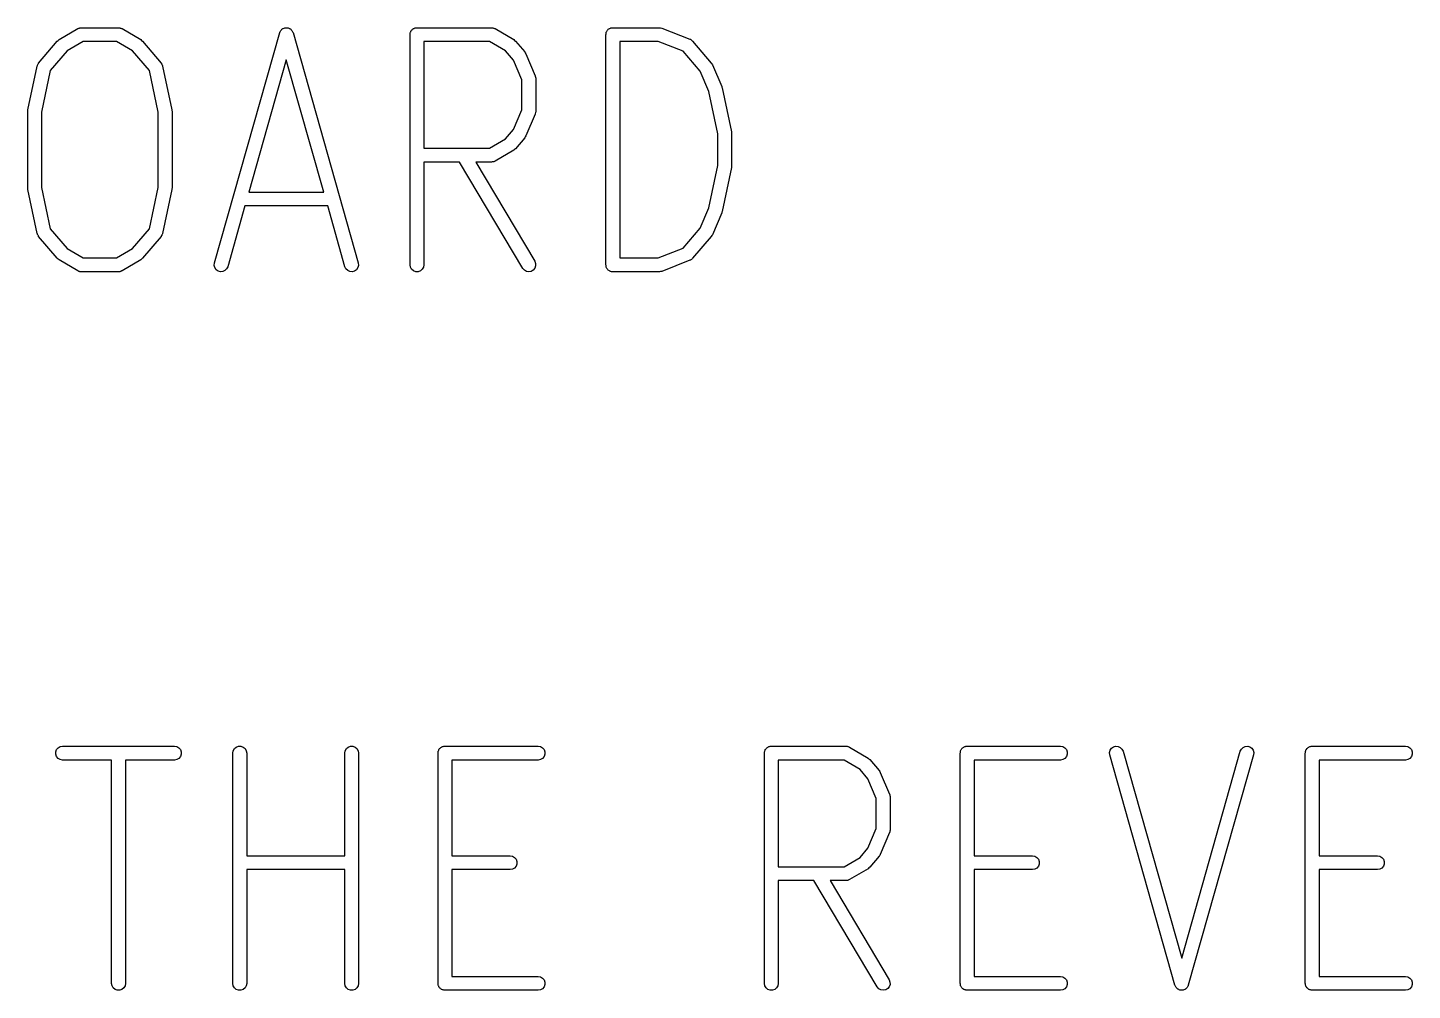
# Model space of a CAD drawing. Extents: x 199.9 to 287.1, y -167.6 to -96.3.
# Drawn here: x 243.09 to 255.11, y -161.12 to -152.76 of the extents above; entities that cross this region are included whole.
import ezdxf

# ---------------------------------------------------------------- set-up
doc = ezdxf.new("R2010")
doc.units = 0
doc.header["$MEASUREMENT"] = 0
doc.layers.add('BLACK', color=7, linetype='CONTINUOUS')

msp = doc.modelspace()

# ---------------------------------------------------------------- linework, layer by layer
at = {"layer": 'Black'}
for p, q in [((243.183, -153.072), (243.345, -152.881)), ((243.345, -152.881), (243.352, -152.875)), ((243.352, -152.875), (243.36, -152.868)), ((243.36, -152.868), (243.522, -152.773)), ((243.522, -152.773), (243.527, -152.771)), ((243.527, -152.771), (243.532, -152.768)), ((243.532, -152.768), (243.537, -152.768)), ((243.537, -152.768), (243.541, -152.766)), ((243.541, -152.766), (243.547, -152.766)), ((243.547, -152.766), (243.552, -152.765)), ((243.552, -152.765), (243.876, -152.765)), ((243.876, -152.765), (243.882, -152.766)), ((243.882, -152.766), (243.887, -152.766)), ((243.887, -152.766), (243.892, -152.768)), ((243.892, -152.768), (243.897, -152.768)), ((243.897, -152.768), (243.901, -152.771)), ((243.901, -152.771), (243.907, -152.773)), ((243.907, -152.773), (244.069, -152.868)), ((244.069, -152.868), (244.076, -152.875)), ((244.076, -152.875), (244.084, -152.881)), ((244.084, -152.881), (244.246, -153.072)), ((244.709, -154.808), (245.276, -152.808)), ((245.276, -152.808), (245.278, -152.804)), ((245.278, -152.804), (245.279, -152.8)), ((245.279, -152.8), (245.282, -152.795)), ((245.282, -152.795), (245.285, -152.79)), ((245.285, -152.79), (245.288, -152.787)), ((245.288, -152.787), (245.29, -152.783)), ((245.29, -152.783), (245.295, -152.779)), ((245.295, -152.779), (245.3, -152.775)), ((245.3, -152.775), (245.304, -152.773)), ((245.304, -152.773), (245.307, -152.771)), ((245.307, -152.771), (245.313, -152.769)), ((245.313, -152.769), (245.319, -152.767)), ((245.319, -152.767), (245.323, -152.766)), ((245.323, -152.766), (245.327, -152.765)), ((245.327, -152.765), (245.333, -152.766)), ((245.333, -152.766), (245.339, -152.765)), ((245.339, -152.765), (245.344, -152.766)), ((245.344, -152.766), (245.348, -152.767)), ((245.348, -152.767), (245.354, -152.769)), ((245.354, -152.769), (245.359, -152.771)), ((245.359, -152.771), (245.363, -152.773)), ((245.363, -152.773), (245.367, -152.775)), ((245.367, -152.775), (245.371, -152.779)), ((245.371, -152.779), (245.376, -152.783)), ((245.376, -152.783), (245.379, -152.787)), ((245.379, -152.787), (245.382, -152.79)), ((245.382, -152.79), (245.385, -152.795)), ((245.385, -152.795), (245.388, -152.8)), ((245.388, -152.8), (245.389, -152.804)), ((245.389, -152.804), (245.391, -152.808)), ((245.391, -152.808), (245.958, -154.808)), ((246.407, -152.825), (246.408, -152.82)), ((246.407, -154.825), (246.407, -152.825)), ((246.408, -152.814), (246.409, -152.809)), ((246.408, -152.82), (246.408, -152.814)), ((246.409, -152.809), (246.41, -152.804)), ((246.41, -152.804), (246.413, -152.8)), ((246.413, -152.8), (246.415, -152.795)), ((246.415, -152.795), (246.418, -152.791)), ((246.418, -152.791), (246.421, -152.786)), ((246.421, -152.786), (246.425, -152.783)), ((246.425, -152.783), (246.428, -152.779)), ((246.428, -152.779), (246.433, -152.776)), ((246.433, -152.776), (246.437, -152.773)), ((246.437, -152.773), (246.442, -152.771)), ((246.442, -152.771), (246.446, -152.768)), ((246.446, -152.768), (246.451, -152.767)), ((246.451, -152.767), (246.456, -152.766)), ((246.456, -152.766), (246.461, -152.766)), ((246.461, -152.766), (246.467, -152.765)), ((246.467, -152.765), (247.114, -152.765)), ((247.114, -152.765), (247.12, -152.766)), ((247.12, -152.766), (247.125, -152.766)), ((247.125, -152.766), (247.13, -152.768)), ((247.13, -152.768), (247.135, -152.768)), ((247.135, -152.768), (247.14, -152.771)), ((247.14, -152.771), (247.145, -152.773)), ((247.145, -152.773), (247.307, -152.868)), ((247.307, -152.868), (247.314, -152.875)), ((247.314, -152.875), (247.322, -152.881)), ((247.322, -152.881), (247.403, -152.976)), ((248.107, -152.825), (248.108, -152.82)), ((248.107, -154.825), (248.107, -152.825)), ((248.108, -152.814), (248.109, -152.809)), ((248.108, -152.82), (248.108, -152.814)), ((248.109, -152.809), (248.11, -152.804)), ((248.11, -152.804), (248.113, -152.8)), ((248.113, -152.8), (248.115, -152.795)), ((248.115, -152.795), (248.118, -152.791)), ((248.118, -152.791), (248.121, -152.786)), ((248.121, -152.786), (248.125, -152.783)), ((248.125, -152.783), (248.128, -152.779)), ((248.128, -152.779), (248.133, -152.776)), ((248.133, -152.776), (248.137, -152.773)), ((248.137, -152.773), (248.142, -152.771)), ((248.142, -152.771), (248.146, -152.768)), ((248.146, -152.768), (248.151, -152.767)), ((248.151, -152.767), (248.156, -152.766)), ((248.156, -152.766), (248.161, -152.766)), ((248.161, -152.766), (248.167, -152.765)), ((248.167, -152.765), (248.571, -152.765)), ((248.571, -152.765), (248.572, -152.765)), ((248.572, -152.765), (248.573, -152.765)), ((248.573, -152.765), (248.582, -152.767)), ((248.582, -152.767), (248.592, -152.768)), ((248.592, -152.768), (248.593, -152.769)), ((248.593, -152.769), (248.593, -152.769)), ((248.593, -152.769), (248.836, -152.864)), ((248.836, -152.864), (248.84, -152.866)), ((248.84, -152.866), (248.844, -152.868)), ((248.844, -152.868), (248.849, -152.872)), ((248.849, -152.872), (248.854, -152.875)), ((248.854, -152.875), (248.857, -152.878)), ((248.857, -152.878), (248.86, -152.881)), ((248.86, -152.881), (249.022, -153.072)), ((243.43, -152.967), (243.284, -153.138)), ((243.569, -152.885), (243.43, -152.967)), ((243.86, -152.885), (243.569, -152.885)), ((243.999, -152.967), (243.86, -152.885)), ((244.144, -153.138), (243.999, -152.967)), ((246.527, -152.885), (246.527, -153.812)), ((247.098, -152.885), (246.527, -152.885)), ((247.237, -152.967), (247.098, -152.885)), ((247.306, -153.047), (247.237, -152.967)), ((247.403, -152.976), (247.407, -152.984)), ((247.407, -152.984), (247.412, -152.992)), ((247.412, -152.992), (247.493, -153.182)), ((248.227, -152.885), (248.227, -154.765)), ((248.56, -152.885), (248.227, -152.885)), ((248.778, -152.97), (248.56, -152.885)), ((248.925, -153.142), (248.778, -152.97)), ((243.089, -153.479), (243.17, -153.098)), ((243.17, -153.098), (243.172, -153.094)), ((243.172, -153.09), (243.175, -153.084)), ((243.172, -153.094), (243.172, -153.09)), ((243.175, -153.084), (243.178, -153.079)), ((243.178, -153.079), (243.181, -153.075)), ((243.181, -153.075), (243.183, -153.072)), ((244.246, -153.072), (244.248, -153.075)), ((244.248, -153.075), (244.251, -153.079)), ((244.251, -153.079), (244.253, -153.084)), ((244.253, -153.084), (244.256, -153.09)), ((244.256, -153.09), (244.257, -153.094)), ((244.257, -153.094), (244.259, -153.098)), ((244.259, -153.098), (244.34, -153.479)), ((245.333, -153.045), (245.008, -154.193)), ((245.659, -154.193), (245.333, -153.045)), ((247.378, -153.218), (247.306, -153.047)), ((249.022, -153.072), (249.026, -153.079)), ((249.026, -153.079), (249.031, -153.087)), ((249.031, -153.087), (249.112, -153.277)), ((243.284, -153.138), (243.208, -153.498)), ((244.221, -153.498), (244.144, -153.138)), ((247.378, -153.479), (247.378, -153.218)), ((247.493, -153.182), (247.494, -153.184)), ((247.494, -153.184), (247.494, -153.185)), ((247.494, -153.185), (247.496, -153.194)), ((247.496, -153.194), (247.498, -153.203)), ((247.498, -153.203), (247.498, -153.204)), ((247.498, -153.204), (247.498, -153.206)), ((247.498, -153.206), (247.498, -153.491)), ((249, -153.319), (248.925, -153.142)), ((249.078, -153.688), (249, -153.319)), ((249.112, -153.277), (249.114, -153.283)), ((249.114, -153.283), (249.116, -153.288)), ((249.116, -153.288), (249.197, -153.669)), ((243.089, -153.485), (243.089, -153.479)), ((244.34, -153.479), (244.34, -153.485)), ((247.306, -153.65), (247.378, -153.479)), ((243.088, -153.491), (243.089, -153.485)), ((243.088, -154.158), (243.088, -153.491)), ((243.208, -153.498), (243.208, -154.152)), ((244.221, -154.152), (244.221, -153.498)), ((244.34, -153.485), (244.341, -153.491)), ((244.341, -153.491), (244.341, -154.158)), ((247.493, -153.515), (247.412, -153.705)), ((247.494, -153.513), (247.493, -153.515)), ((247.496, -153.503), (247.494, -153.512)), ((247.494, -153.512), (247.494, -153.513)), ((247.498, -153.495), (247.496, -153.503)), ((247.498, -153.491), (247.498, -153.493)), ((247.498, -153.493), (247.498, -153.495)), ((247.237, -153.731), (247.306, -153.65)), ((247.403, -153.721), (247.322, -153.816)), ((247.407, -153.713), (247.403, -153.721)), ((247.412, -153.705), (247.407, -153.713)), ((249.078, -153.961), (249.078, -153.688)), ((249.197, -153.669), (249.197, -153.676)), ((249.197, -153.676), (249.198, -153.682)), ((249.198, -153.682), (249.198, -153.968)), ((246.527, -153.812), (247.098, -153.812)), ((247.098, -153.812), (247.237, -153.731)), ((247.307, -153.829), (247.145, -153.924)), ((247.314, -153.822), (247.307, -153.829)), ((247.322, -153.816), (247.314, -153.822)), ((246.837, -153.932), (246.527, -153.932)), ((246.527, -153.932), (246.527, -154.825)), ((247.387, -154.855), (246.837, -153.932)), ((247.114, -153.932), (246.977, -153.932)), ((246.977, -153.932), (247.49, -154.794)), ((247.12, -153.931), (247.114, -153.932)), ((247.125, -153.931), (247.12, -153.931)), ((247.13, -153.93), (247.125, -153.931)), ((247.135, -153.929), (247.13, -153.93)), ((247.14, -153.926), (247.135, -153.929)), ((247.145, -153.924), (247.14, -153.926)), ((249, -154.33), (249.078, -153.961)), ((249.197, -153.98), (249.116, -154.361)), ((249.198, -153.968), (249.197, -153.974)), ((249.197, -153.974), (249.197, -153.98)), ((243.089, -154.164), (243.088, -154.158)), ((243.089, -154.171), (243.089, -154.164)), ((243.17, -154.552), (243.089, -154.171)), ((243.208, -154.152), (243.284, -154.512)), ((244.144, -154.512), (244.221, -154.152)), ((244.34, -154.171), (244.259, -154.552)), ((244.341, -154.158), (244.34, -154.164)), ((244.34, -154.164), (244.34, -154.171)), ((245.008, -154.193), (245.659, -154.193)), ((244.974, -154.313), (244.824, -154.841)), ((245.693, -154.313), (244.974, -154.313)), ((245.842, -154.841), (245.693, -154.313)), ((248.925, -154.507), (249, -154.33)), ((249.112, -154.372), (249.031, -154.563)), ((249.114, -154.366), (249.112, -154.372)), ((249.116, -154.361), (249.114, -154.366)), ((243.172, -154.556), (243.17, -154.552)), ((243.172, -154.56), (243.172, -154.556)), ((243.175, -154.565), (243.172, -154.56)), ((243.284, -154.512), (243.43, -154.683)), ((243.999, -154.683), (244.144, -154.512)), ((244.256, -154.56), (244.253, -154.565)), ((244.257, -154.556), (244.256, -154.56)), ((244.259, -154.552), (244.257, -154.556)), ((248.778, -154.679), (248.925, -154.507)), ((249.031, -154.563), (249.026, -154.57)), ((243.178, -154.571), (243.175, -154.565)), ((243.181, -154.574), (243.178, -154.571)), ((243.183, -154.578), (243.181, -154.574)), ((243.345, -154.768), (243.183, -154.578)), ((243.43, -154.683), (243.569, -154.765)), ((243.86, -154.765), (243.999, -154.683)), ((244.246, -154.578), (244.084, -154.768)), ((244.248, -154.574), (244.246, -154.578)), ((244.251, -154.571), (244.248, -154.574)), ((244.253, -154.565), (244.251, -154.571)), ((248.56, -154.765), (248.778, -154.679)), ((249.022, -154.578), (248.86, -154.768)), ((249.026, -154.57), (249.022, -154.578)), ((243.352, -154.775), (243.345, -154.768)), ((243.36, -154.781), (243.352, -154.775)), ((243.522, -154.876), (243.36, -154.781)), ((243.569, -154.765), (243.86, -154.765)), ((244.069, -154.781), (243.907, -154.876)), ((244.076, -154.775), (244.069, -154.781)), ((244.084, -154.768), (244.076, -154.775)), ((247.49, -154.794), (247.497, -154.814)), ((248.227, -154.765), (248.56, -154.765)), ((248.836, -154.785), (248.593, -154.881)), ((248.84, -154.783), (248.836, -154.785)), ((248.844, -154.782), (248.84, -154.783)), ((248.849, -154.778), (248.844, -154.782)), ((248.854, -154.775), (248.849, -154.778)), ((248.857, -154.771), (248.854, -154.775)), ((248.86, -154.768), (248.857, -154.771)), ((243.527, -154.878), (243.522, -154.876)), ((243.532, -154.881), (243.527, -154.878)), ((243.537, -154.882), (243.532, -154.881)), ((243.541, -154.884), (243.537, -154.882)), ((243.547, -154.884), (243.541, -154.884)), ((243.552, -154.885), (243.547, -154.884)), ((243.876, -154.885), (243.552, -154.885)), ((243.882, -154.884), (243.876, -154.885)), ((243.887, -154.884), (243.882, -154.884)), ((243.892, -154.882), (243.887, -154.884)), ((243.897, -154.881), (243.892, -154.882)), ((243.901, -154.878), (243.897, -154.881)), ((243.907, -154.876), (243.901, -154.878)), ((244.707, -154.829), (244.709, -154.808)), ((244.712, -154.849), (244.707, -154.829)), ((244.724, -154.867), (244.712, -154.849)), ((244.741, -154.879), (244.724, -154.867)), ((244.761, -154.884), (244.741, -154.879)), ((244.781, -154.883), (244.761, -154.884)), ((244.8, -154.874), (244.781, -154.883)), ((244.815, -154.86), (244.8, -154.874)), ((244.824, -154.841), (244.815, -154.86)), ((245.851, -154.86), (245.842, -154.841)), ((245.866, -154.874), (245.851, -154.86)), ((245.885, -154.883), (245.866, -154.874)), ((245.906, -154.884), (245.885, -154.883)), ((245.926, -154.879), (245.906, -154.884)), ((245.943, -154.867), (245.926, -154.879)), ((245.955, -154.849), (245.943, -154.867)), ((245.96, -154.829), (245.955, -154.849)), ((245.958, -154.808), (245.96, -154.829)), ((246.41, -154.845), (246.407, -154.825)), ((246.421, -154.863), (246.41, -154.845)), ((246.437, -154.877), (246.421, -154.863)), ((246.456, -154.884), (246.437, -154.877)), ((246.477, -154.884), (246.456, -154.884)), ((246.497, -154.877), (246.477, -154.884)), ((246.513, -154.863), (246.497, -154.877)), ((246.523, -154.845), (246.513, -154.863)), ((246.527, -154.825), (246.523, -154.845)), ((247.4, -154.871), (247.387, -154.855)), ((247.418, -154.881), (247.4, -154.871)), ((247.439, -154.885), (247.418, -154.881)), ((247.459, -154.881), (247.439, -154.885)), ((247.477, -154.87), (247.459, -154.881)), ((247.49, -154.854), (247.477, -154.87)), ((247.497, -154.834), (247.49, -154.854)), ((247.497, -154.814), (247.497, -154.834)), ((248.108, -154.83), (248.107, -154.825)), ((248.108, -154.835), (248.108, -154.83)), ((248.109, -154.84), (248.108, -154.835)), ((248.11, -154.845), (248.109, -154.84)), ((248.113, -154.85), (248.11, -154.845)), ((248.115, -154.855), (248.113, -154.85)), ((248.118, -154.859), (248.115, -154.855)), ((248.121, -154.863), (248.118, -154.859)), ((248.125, -154.867), (248.121, -154.863)), ((248.128, -154.871), (248.125, -154.867)), ((248.133, -154.873), (248.128, -154.871)), ((248.137, -154.877), (248.133, -154.873)), ((248.142, -154.879), (248.137, -154.877)), ((248.146, -154.881), (248.142, -154.879)), ((248.151, -154.882), (248.146, -154.881)), ((248.156, -154.884), (248.151, -154.882)), ((248.161, -154.884), (248.156, -154.884)), ((248.167, -154.885), (248.161, -154.884)), ((248.571, -154.885), (248.167, -154.885)), ((248.572, -154.885), (248.571, -154.885)), ((248.573, -154.885), (248.572, -154.885)), ((248.582, -154.883), (248.573, -154.885)), ((248.592, -154.881), (248.582, -154.883)), ((248.593, -154.881), (248.592, -154.881)), ((248.593, -154.881), (248.593, -154.881)), ((243.352, -159.019), (243.37, -159.008)), ((243.37, -159.008), (243.39, -159.005)), ((243.39, -159.005), (244.362, -159.005)), ((244.362, -159.005), (244.382, -159.008)), ((244.382, -159.008), (244.4, -159.019)), ((244.899, -159.013), (244.918, -159.006)), ((244.918, -159.006), (244.939, -159.006)), ((244.939, -159.006), (244.959, -159.013)), ((245.87, -159.013), (245.89, -159.006)), ((245.89, -159.006), (245.91, -159.006)), ((245.91, -159.006), (245.93, -159.013)), ((246.68, -159.013), (246.684, -159.011)), ((246.684, -159.011), (246.689, -159.008)), ((246.689, -159.008), (246.694, -159.007)), ((246.694, -159.007), (246.699, -159.006)), ((246.699, -159.006), (246.704, -159.006)), ((246.704, -159.006), (246.71, -159.005)), ((246.71, -159.005), (247.519, -159.005)), ((247.519, -159.005), (247.54, -159.008)), ((247.54, -159.008), (247.558, -159.019)), ((249.513, -159.013), (249.518, -159.011)), ((249.518, -159.011), (249.522, -159.008)), ((249.522, -159.008), (249.528, -159.007)), ((249.528, -159.007), (249.532, -159.006)), ((249.532, -159.006), (249.538, -159.006)), ((249.538, -159.006), (249.543, -159.005)), ((249.543, -159.005), (250.19, -159.005)), ((250.19, -159.005), (250.196, -159.006)), ((250.196, -159.006), (250.201, -159.006)), ((250.201, -159.006), (250.206, -159.008)), ((250.206, -159.008), (250.211, -159.008)), ((250.211, -159.008), (250.216, -159.011)), ((250.216, -159.011), (250.221, -159.013)), ((251.213, -159.013), (251.218, -159.011)), ((251.218, -159.011), (251.222, -159.008)), ((251.222, -159.008), (251.228, -159.007)), ((251.228, -159.007), (251.232, -159.006)), ((251.232, -159.006), (251.238, -159.006)), ((251.238, -159.006), (251.243, -159.005)), ((251.243, -159.005), (252.052, -159.005)), ((252.052, -159.005), (252.073, -159.008)), ((252.073, -159.008), (252.091, -159.019)), ((252.495, -159.023), (252.512, -159.011)), ((252.512, -159.011), (252.532, -159.005)), ((252.532, -159.005), (252.553, -159.007)), ((252.553, -159.007), (252.572, -159.015)), ((253.638, -159.015), (253.657, -159.007)), ((253.657, -159.007), (253.678, -159.005)), ((253.678, -159.005), (253.698, -159.011)), ((253.698, -159.011), (253.714, -159.023)), ((254.208, -159.013), (254.213, -159.011)), ((254.213, -159.011), (254.218, -159.008)), ((254.218, -159.008), (254.223, -159.007)), ((254.223, -159.007), (254.228, -159.006)), ((254.228, -159.006), (254.233, -159.006)), ((254.233, -159.006), (254.238, -159.005)), ((254.238, -159.005), (255.048, -159.005)), ((255.048, -159.005), (255.068, -159.008)), ((255.068, -159.008), (255.086, -159.019)), ((243.331, -159.054), (243.339, -159.035)), ((243.331, -159.075), (243.331, -159.054)), ((243.339, -159.095), (243.331, -159.075)), ((243.339, -159.035), (243.352, -159.019)), ((243.352, -159.111), (243.339, -159.095)), ((243.37, -159.121), (243.352, -159.111)), ((243.39, -159.125), (243.37, -159.121)), ((243.816, -159.125), (243.39, -159.125)), ((243.816, -161.065), (243.816, -159.125)), ((244.362, -159.125), (243.936, -159.125)), ((243.936, -159.125), (243.936, -161.065)), ((244.382, -159.121), (244.362, -159.125)), ((244.4, -159.111), (244.382, -159.121)), ((244.4, -159.019), (244.414, -159.035)), ((244.414, -159.095), (244.4, -159.111)), ((244.414, -159.035), (244.421, -159.054)), ((244.421, -159.075), (244.414, -159.095)), ((244.421, -159.054), (244.421, -159.075)), ((244.869, -159.065), (244.872, -159.044)), ((244.869, -161.065), (244.869, -159.065)), ((244.872, -159.044), (244.883, -159.026)), ((244.883, -159.026), (244.899, -159.013)), ((244.959, -159.013), (244.975, -159.026)), ((244.975, -159.026), (244.985, -159.044)), ((244.985, -159.044), (244.989, -159.065)), ((244.989, -159.065), (244.989, -159.957)), ((245.84, -159.065), (245.844, -159.044)), ((245.84, -159.957), (245.84, -159.065)), ((245.844, -159.044), (245.854, -159.026)), ((245.854, -159.026), (245.87, -159.013)), ((245.93, -159.013), (245.946, -159.026)), ((245.946, -159.026), (245.956, -159.044)), ((245.956, -159.044), (245.96, -159.065)), ((245.96, -159.065), (245.96, -161.065)), ((246.65, -159.054), (246.652, -159.049)), ((246.65, -159.06), (246.65, -159.054)), ((246.65, -159.065), (246.65, -159.06)), ((246.65, -161.065), (246.65, -159.065)), ((246.652, -159.049), (246.653, -159.044)), ((246.653, -159.044), (246.656, -159.04)), ((246.656, -159.04), (246.658, -159.035)), ((246.658, -159.035), (246.661, -159.031)), ((246.661, -159.031), (246.664, -159.026)), ((246.664, -159.026), (246.668, -159.023)), ((246.668, -159.023), (246.671, -159.019)), ((246.671, -159.019), (246.675, -159.016)), ((246.675, -159.016), (246.68, -159.013)), ((247.519, -159.125), (246.77, -159.125)), ((246.77, -159.125), (246.77, -159.957)), ((247.54, -159.121), (247.519, -159.125)), ((247.558, -159.111), (247.54, -159.121)), ((247.558, -159.019), (247.571, -159.035)), ((247.571, -159.095), (247.558, -159.111)), ((247.571, -159.035), (247.578, -159.054)), ((247.578, -159.075), (247.571, -159.095)), ((247.578, -159.054), (247.578, -159.075)), ((249.483, -159.065), (249.484, -159.06)), ((249.483, -161.065), (249.483, -159.065)), ((249.484, -159.054), (249.486, -159.049)), ((249.484, -159.06), (249.484, -159.054)), ((249.486, -159.044), (249.489, -159.04)), ((249.486, -159.049), (249.486, -159.044)), ((249.489, -159.04), (249.491, -159.035)), ((249.491, -159.035), (249.494, -159.031)), ((249.494, -159.031), (249.497, -159.026)), ((249.497, -159.026), (249.501, -159.023)), ((249.501, -159.023), (249.504, -159.019)), ((249.504, -159.019), (249.509, -159.016)), ((249.509, -159.016), (249.513, -159.013)), ((249.603, -159.125), (249.603, -160.052)), ((250.174, -159.125), (249.603, -159.125)), ((250.313, -159.207), (250.174, -159.125)), ((250.221, -159.013), (250.383, -159.108)), ((250.383, -159.108), (250.39, -159.115)), ((250.39, -159.115), (250.398, -159.121)), ((250.398, -159.121), (250.479, -159.216)), ((251.183, -159.065), (251.184, -159.06)), ((251.183, -161.065), (251.183, -159.065)), ((251.184, -159.054), (251.186, -159.049)), ((251.184, -159.06), (251.184, -159.054)), ((251.186, -159.044), (251.189, -159.04)), ((251.186, -159.049), (251.186, -159.044)), ((251.189, -159.04), (251.191, -159.035)), ((251.191, -159.035), (251.194, -159.031)), ((251.194, -159.031), (251.197, -159.026)), ((251.197, -159.026), (251.201, -159.023)), ((251.201, -159.023), (251.204, -159.019)), ((251.204, -159.019), (251.209, -159.016)), ((251.209, -159.016), (251.213, -159.013)), ((252.052, -159.125), (251.303, -159.125)), ((251.303, -159.125), (251.303, -159.957)), ((252.073, -159.121), (252.052, -159.125)), ((252.091, -159.111), (252.073, -159.121)), ((252.091, -159.019), (252.104, -159.035)), ((252.104, -159.095), (252.091, -159.111)), ((252.104, -159.035), (252.111, -159.054)), ((252.111, -159.075), (252.104, -159.095)), ((252.111, -159.054), (252.111, -159.075)), ((252.478, -159.06), (252.483, -159.04)), ((252.48, -159.081), (252.478, -159.06)), ((253.047, -161.081), (252.48, -159.081)), ((252.483, -159.04), (252.495, -159.023)), ((252.572, -159.015), (252.587, -159.03)), ((252.587, -159.03), (252.596, -159.048)), ((252.596, -159.048), (253.105, -160.845)), ((253.105, -160.845), (253.614, -159.048)), ((253.729, -159.081), (253.162, -161.081)), ((253.614, -159.048), (253.623, -159.03)), ((253.623, -159.03), (253.638, -159.015)), ((253.714, -159.023), (253.726, -159.04)), ((253.726, -159.04), (253.731, -159.06)), ((253.731, -159.06), (253.729, -159.081)), ((254.178, -159.065), (254.179, -159.06)), ((254.178, -161.065), (254.178, -159.065)), ((254.179, -159.054), (254.181, -159.049)), ((254.179, -159.06), (254.179, -159.054)), ((254.181, -159.049), (254.182, -159.044)), ((254.182, -159.044), (254.184, -159.04)), ((254.184, -159.04), (254.186, -159.035)), ((254.186, -159.035), (254.19, -159.031)), ((254.19, -159.031), (254.192, -159.026)), ((254.192, -159.026), (254.196, -159.023)), ((254.196, -159.023), (254.2, -159.019)), ((254.2, -159.019), (254.204, -159.016)), ((254.204, -159.016), (254.208, -159.013)), ((255.048, -159.125), (254.298, -159.125)), ((254.298, -159.125), (254.298, -159.957)), ((255.068, -159.121), (255.048, -159.125)), ((255.086, -159.111), (255.068, -159.121)), ((255.086, -159.019), (255.1, -159.035)), ((255.1, -159.095), (255.086, -159.111)), ((255.1, -159.035), (255.107, -159.054)), ((255.107, -159.075), (255.1, -159.095)), ((255.107, -159.054), (255.107, -159.075)), ((250.382, -159.287), (250.313, -159.207)), ((250.479, -159.216), (250.484, -159.224)), ((250.484, -159.224), (250.489, -159.232)), ((250.489, -159.232), (250.57, -159.422)), ((250.454, -159.458), (250.382, -159.287)), ((250.454, -159.719), (250.454, -159.458)), ((250.57, -159.422), (250.57, -159.424)), ((250.57, -159.424), (250.571, -159.425)), ((250.571, -159.425), (250.572, -159.434)), ((250.572, -159.434), (250.574, -159.443)), ((250.574, -159.443), (250.574, -159.444)), ((250.574, -159.444), (250.574, -159.446)), ((250.574, -159.446), (250.574, -159.731)), ((250.382, -159.89), (250.454, -159.719)), ((250.574, -159.731), (250.574, -159.733)), ((250.57, -159.755), (250.489, -159.945)), ((250.571, -159.752), (250.57, -159.753)), ((250.57, -159.753), (250.57, -159.755)), ((250.572, -159.743), (250.571, -159.752)), ((250.574, -159.735), (250.572, -159.743)), ((250.574, -159.733), (250.574, -159.735)), ((244.989, -159.957), (245.84, -159.957)), ((246.77, -159.957), (247.276, -159.957)), ((247.276, -159.957), (247.297, -159.961)), ((247.297, -159.961), (247.315, -159.971)), ((247.315, -159.971), (247.328, -159.987)), ((250.174, -160.052), (250.313, -159.971)), ((250.313, -159.971), (250.382, -159.89)), ((250.479, -159.961), (250.398, -160.056)), ((250.484, -159.953), (250.479, -159.961)), ((250.489, -159.945), (250.484, -159.953)), ((251.303, -159.957), (251.81, -159.957)), ((251.81, -159.957), (251.83, -159.961)), ((251.83, -159.961), (251.848, -159.971)), ((251.848, -159.971), (251.861, -159.987)), ((254.298, -159.957), (254.805, -159.957)), ((254.805, -159.957), (254.825, -159.961)), ((254.825, -159.961), (254.843, -159.971)), ((254.843, -159.971), (254.857, -159.987)), ((245.84, -160.077), (244.989, -160.077)), ((244.989, -160.077), (244.989, -161.065)), ((245.84, -161.065), (245.84, -160.077)), ((247.276, -160.077), (246.77, -160.077)), ((246.77, -160.077), (246.77, -161.005)), ((247.297, -160.074), (247.276, -160.077)), ((247.315, -160.063), (247.297, -160.074)), ((247.328, -160.047), (247.315, -160.063)), ((247.328, -159.987), (247.335, -160.007)), ((247.335, -160.028), (247.328, -160.047)), ((247.335, -160.007), (247.335, -160.028)), ((249.603, -160.052), (250.174, -160.052)), ((250.383, -160.069), (250.221, -160.164)), ((250.39, -160.062), (250.383, -160.069)), ((250.398, -160.056), (250.39, -160.062)), ((251.81, -160.077), (251.303, -160.077)), ((251.303, -160.077), (251.303, -161.005)), ((251.83, -160.074), (251.81, -160.077)), ((251.848, -160.063), (251.83, -160.074)), ((251.861, -160.047), (251.848, -160.063)), ((251.861, -159.987), (251.869, -160.007)), ((251.869, -160.028), (251.861, -160.047)), ((251.869, -160.007), (251.869, -160.028)), ((254.805, -160.077), (254.298, -160.077)), ((254.298, -160.077), (254.298, -161.005)), ((254.825, -160.074), (254.805, -160.077)), ((254.843, -160.063), (254.825, -160.074)), ((254.857, -160.047), (254.843, -160.063)), ((254.857, -159.987), (254.864, -160.007)), ((254.864, -160.028), (254.857, -160.047)), ((254.864, -160.007), (254.864, -160.028)), ((249.913, -160.172), (249.603, -160.172)), ((249.603, -160.172), (249.603, -161.065)), ((250.463, -161.095), (249.913, -160.172)), ((250.19, -160.172), (250.053, -160.172)), ((250.053, -160.172), (250.566, -161.034)), ((250.196, -160.171), (250.19, -160.172)), ((250.201, -160.171), (250.196, -160.171)), ((250.206, -160.17), (250.201, -160.171)), ((250.211, -160.169), (250.206, -160.17)), ((250.216, -160.166), (250.211, -160.169)), ((250.221, -160.164), (250.216, -160.166)), ((246.77, -161.005), (247.519, -161.005)), ((247.519, -161.005), (247.54, -161.008)), ((247.54, -161.008), (247.558, -161.019)), ((247.558, -161.019), (247.571, -161.035)), ((247.571, -161.035), (247.578, -161.054)), ((247.578, -161.054), (247.578, -161.075)), ((250.566, -161.034), (250.573, -161.054)), ((250.573, -161.054), (250.574, -161.074)), ((251.303, -161.005), (252.052, -161.005)), ((252.052, -161.005), (252.073, -161.008)), ((252.073, -161.008), (252.091, -161.019)), ((252.091, -161.019), (252.104, -161.035)), ((252.104, -161.035), (252.111, -161.054)), ((252.111, -161.054), (252.111, -161.075)), ((254.298, -161.005), (255.048, -161.005)), ((255.048, -161.005), (255.068, -161.008)), ((255.068, -161.008), (255.086, -161.019)), ((255.086, -161.019), (255.1, -161.035)), ((255.1, -161.035), (255.107, -161.054)), ((255.107, -161.054), (255.107, -161.075)), ((243.82, -161.085), (243.816, -161.065)), ((243.83, -161.103), (243.82, -161.085)), ((243.846, -161.117), (243.83, -161.103)), ((243.866, -161.124), (243.846, -161.117)), ((243.887, -161.124), (243.866, -161.124)), ((243.906, -161.117), (243.887, -161.124)), ((243.922, -161.103), (243.906, -161.117)), ((243.933, -161.085), (243.922, -161.103)), ((243.936, -161.065), (243.933, -161.085)), ((244.872, -161.085), (244.869, -161.065)), ((244.883, -161.103), (244.872, -161.085)), ((244.899, -161.117), (244.883, -161.103)), ((244.918, -161.124), (244.899, -161.117)), ((244.939, -161.124), (244.918, -161.124)), ((244.959, -161.117), (244.939, -161.124)), ((244.975, -161.103), (244.959, -161.117)), ((244.985, -161.085), (244.975, -161.103)), ((244.989, -161.065), (244.985, -161.085)), ((245.844, -161.085), (245.84, -161.065)), ((245.854, -161.103), (245.844, -161.085)), ((245.87, -161.117), (245.854, -161.103)), ((245.89, -161.124), (245.87, -161.117)), ((245.91, -161.124), (245.89, -161.124)), ((245.93, -161.117), (245.91, -161.124)), ((245.946, -161.103), (245.93, -161.117)), ((245.956, -161.085), (245.946, -161.103)), ((245.96, -161.065), (245.956, -161.085)), ((246.65, -161.07), (246.65, -161.065)), ((246.65, -161.075), (246.65, -161.07)), ((246.652, -161.08), (246.65, -161.075)), ((246.653, -161.085), (246.652, -161.08)), ((246.656, -161.09), (246.653, -161.085)), ((246.658, -161.095), (246.656, -161.09)), ((246.661, -161.099), (246.658, -161.095)), ((246.664, -161.103), (246.661, -161.099)), ((246.668, -161.107), (246.664, -161.103)), ((246.671, -161.111), (246.668, -161.107)), ((246.675, -161.113), (246.671, -161.111)), ((246.68, -161.117), (246.675, -161.113)), ((246.684, -161.119), (246.68, -161.117)), ((246.689, -161.121), (246.684, -161.119)), ((246.694, -161.122), (246.689, -161.121)), ((246.699, -161.124), (246.694, -161.122)), ((246.704, -161.124), (246.699, -161.124)), ((246.71, -161.125), (246.704, -161.124)), ((247.519, -161.125), (246.71, -161.125)), ((247.54, -161.121), (247.519, -161.125)), ((247.558, -161.111), (247.54, -161.121)), ((247.571, -161.095), (247.558, -161.111)), ((247.578, -161.075), (247.571, -161.095)), ((249.486, -161.085), (249.483, -161.065)), ((249.497, -161.103), (249.486, -161.085)), ((249.513, -161.117), (249.497, -161.103)), ((249.532, -161.124), (249.513, -161.117)), ((249.553, -161.124), (249.532, -161.124)), ((249.573, -161.117), (249.553, -161.124)), ((249.589, -161.103), (249.573, -161.117)), ((249.599, -161.085), (249.589, -161.103)), ((249.603, -161.065), (249.599, -161.085)), ((250.476, -161.111), (250.463, -161.095)), ((250.495, -161.121), (250.476, -161.111)), ((250.515, -161.125), (250.495, -161.121)), ((250.536, -161.121), (250.515, -161.125)), ((250.553, -161.11), (250.536, -161.121)), ((250.567, -161.094), (250.553, -161.11)), ((250.574, -161.074), (250.567, -161.094)), ((251.184, -161.07), (251.183, -161.065)), ((251.184, -161.075), (251.184, -161.07)), ((251.186, -161.08), (251.184, -161.075)), ((251.186, -161.085), (251.186, -161.08)), ((251.189, -161.09), (251.186, -161.085)), ((251.191, -161.095), (251.189, -161.09)), ((251.194, -161.099), (251.191, -161.095)), ((251.197, -161.103), (251.194, -161.099)), ((251.201, -161.107), (251.197, -161.103)), ((251.204, -161.111), (251.201, -161.107)), ((251.209, -161.113), (251.204, -161.111)), ((251.213, -161.117), (251.209, -161.113)), ((251.218, -161.119), (251.213, -161.117)), ((251.222, -161.121), (251.218, -161.119)), ((251.228, -161.122), (251.222, -161.121)), ((251.232, -161.124), (251.228, -161.122)), ((251.238, -161.124), (251.232, -161.124)), ((251.243, -161.125), (251.238, -161.124)), ((252.052, -161.125), (251.243, -161.125)), ((252.073, -161.121), (252.052, -161.125)), ((252.091, -161.111), (252.073, -161.121)), ((252.104, -161.095), (252.091, -161.111)), ((252.111, -161.075), (252.104, -161.095)), ((253.049, -161.085), (253.047, -161.081)), ((253.05, -161.089), (253.049, -161.085)), ((253.053, -161.094), (253.05, -161.089)), ((253.056, -161.1), (253.053, -161.094)), ((253.059, -161.103), (253.056, -161.1)), ((253.062, -161.107), (253.059, -161.103)), ((253.067, -161.11), (253.062, -161.107)), ((253.071, -161.114), (253.067, -161.11)), ((253.075, -161.116), (253.071, -161.114)), ((253.079, -161.119), (253.075, -161.116)), ((253.084, -161.12), (253.079, -161.119)), ((253.09, -161.123), (253.084, -161.12)), ((253.094, -161.123), (253.09, -161.123)), ((253.099, -161.124), (253.094, -161.123)), ((253.105, -161.124), (253.099, -161.124)), ((253.111, -161.124), (253.105, -161.124)), ((253.115, -161.123), (253.111, -161.124)), ((253.119, -161.123), (253.115, -161.123)), ((253.125, -161.12), (253.119, -161.123)), ((253.131, -161.119), (253.125, -161.12)), ((253.134, -161.116), (253.131, -161.119)), ((253.138, -161.114), (253.134, -161.116)), ((253.143, -161.11), (253.138, -161.114)), ((253.148, -161.107), (253.143, -161.11)), ((253.15, -161.103), (253.148, -161.107)), ((253.153, -161.1), (253.15, -161.103)), ((253.156, -161.094), (253.153, -161.1)), ((253.159, -161.089), (253.156, -161.094)), ((253.161, -161.085), (253.159, -161.089)), ((253.162, -161.081), (253.161, -161.085)), ((254.179, -161.07), (254.178, -161.065)), ((254.179, -161.075), (254.179, -161.07)), ((254.181, -161.08), (254.179, -161.075)), ((254.182, -161.085), (254.181, -161.08)), ((254.184, -161.09), (254.182, -161.085)), ((254.186, -161.095), (254.184, -161.09)), ((254.19, -161.099), (254.186, -161.095)), ((254.192, -161.103), (254.19, -161.099)), ((254.196, -161.107), (254.192, -161.103)), ((254.2, -161.111), (254.196, -161.107)), ((254.204, -161.113), (254.2, -161.111)), ((254.208, -161.117), (254.204, -161.113)), ((254.213, -161.119), (254.208, -161.117)), ((254.218, -161.121), (254.213, -161.119)), ((254.223, -161.122), (254.218, -161.121)), ((254.228, -161.124), (254.223, -161.122)), ((254.233, -161.124), (254.228, -161.124)), ((254.238, -161.125), (254.233, -161.124)), ((255.048, -161.125), (254.238, -161.125)), ((255.068, -161.121), (255.048, -161.125)), ((255.086, -161.111), (255.068, -161.121)), ((255.1, -161.095), (255.086, -161.111)), ((255.107, -161.075), (255.1, -161.095))]:
    msp.add_line(p, q, dxfattribs=at)

doc.saveas('drawing.dxf')
